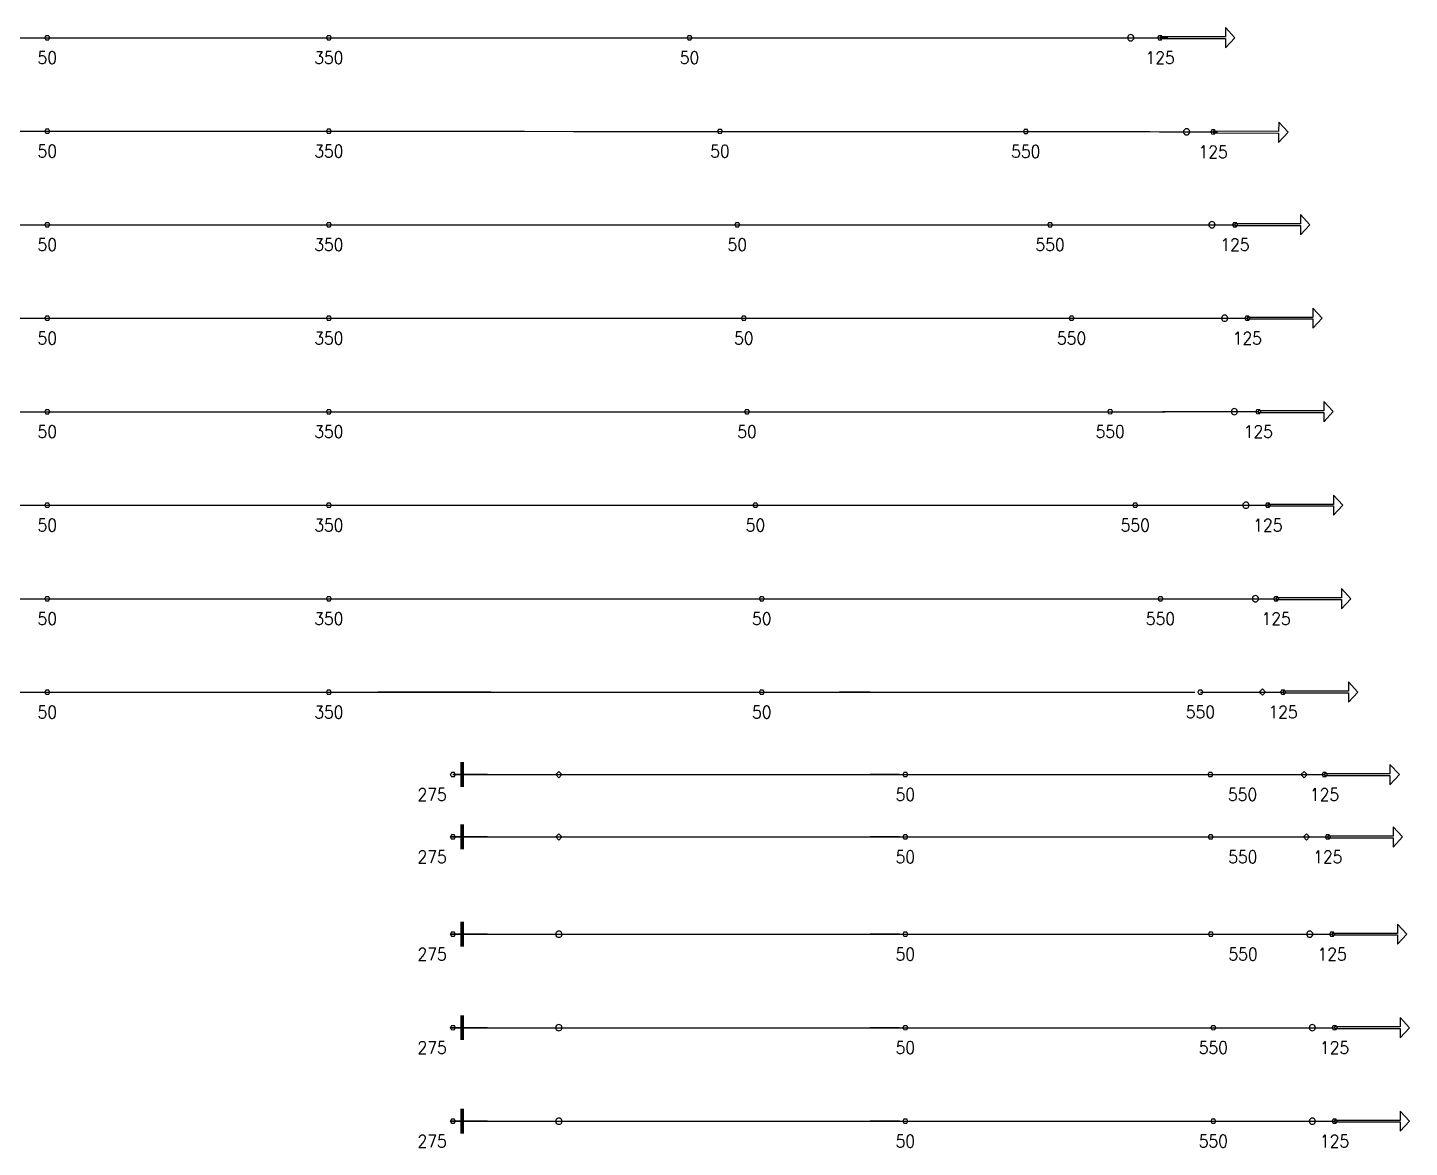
# Model space of a CAD drawing. Header units: millimetres. Extents: x -179076 to 505271, y -44005 to 99253.
# Drawn here: x 326289 to 348455, y 57700 to 75664 of the extents above; entities that cross this region are included whole.
import ezdxf

# ---------------------------------------------------------------- set-up
doc = ezdxf.new("R2010")
doc.units = ezdxf.units.MM
doc.layers.add('Current_plane_Tendon', color=7, linetype='Continuous', true_color=0xab0000)
doc.styles.get("Standard").update_dxf_attribs({"font": 'arial.ttf'})

# ---------------------------------------------------------------- blocks, each defined once
blk = doc.blocks.new('fdsfsdfdsf')
at = {"layer": 'Current_plane_Tendon', "color": 14, "linetype": 'Continuous', "true_color": 0xab0000}
for points, elevation in [([(451340, 334304, 20, 20, 0), (451320, 334338, 20, 20, 0), (451280, 334338, 20, 20, 0), (451260, 334304, 20, 20, 0), (451280, 334269, 20, 20, 0), (451320, 334269, 20, 20, 0)], -20), ([(455857, 334304, 20, 20, 0), (455837, 334338, 20, 20, 0), (455797, 334338, 20, 20, 0), (455777, 334304, 20, 20, 0), (455797, 334269, 20, 20, 0), (455837, 334269, 20, 20, 0)], 130), ([(461643, 334304, 20, 20, 0), (461623, 334338, 20, 20, 0), (461583, 334338, 20, 20, 0), (461563, 334304, 20, 20, 0), (461583, 334269, 20, 20, 0), (461623, 334269, 20, 20, 0)], -20), ([(469192, 334304, 20, 20, 0), (469172, 334338, 20, 20, 0), (469132, 334338, 20, 20, 0), (469112, 334304, 20, 20, 0), (469132, 334269, 20, 20, 0), (469172, 334269, 20, 20, 0)], 64), ([(451340, 332804, 20, 20, 0), (451320, 332838, 20, 20, 0), (451280, 332838, 20, 20, 0), (451260, 332804, 20, 20, 0), (451280, 332769, 20, 20, 0), (451320, 332769, 20, 20, 0)], -20), ([(455857, 332804, 20, 20, 0), (455837, 332838, 20, 20, 0), (455797, 332838, 20, 20, 0), (455777, 332804, 20, 20, 0), (455797, 332769, 20, 20, 0), (455837, 332769, 20, 20, 0)], 130), ([(462131, 332802, 20, 20, 0), (462111, 332836, 20, 20, 0), (462071, 332836, 20, 20, 0), (462051, 332802, 20, 20, 0), (462071, 332767, 20, 20, 0), (462111, 332767, 20, 20, 0)], -20), ([(467038, 332799, 20, 20, 0), (467018, 332834, 20, 20, 0), (466978, 332834, 20, 20, 0), (466958, 332799, 20, 20, 0), (466978, 332765, 20, 20, 0), (467018, 332765, 20, 20, 0)], 130), ([(470044, 332792, 20, 20, 0), (470024, 332827, 20, 20, 0), (469984, 332827, 20, 20, 0), (469964, 332792, 20, 20, 0), (469984, 332757, 20, 20, 0), (470024, 332757, 20, 20, 0)], 61), ([(451340, 331304, 20, 20, 0), (451320, 331338, 20, 20, 0), (451280, 331338, 20, 20, 0), (451260, 331304, 20, 20, 0), (451280, 331269, 20, 20, 0), (451320, 331269, 20, 20, 0)], -20), ([(455857, 331304, 20, 20, 0), (455837, 331338, 20, 20, 0), (455797, 331338, 20, 20, 0), (455777, 331304, 20, 20, 0), (455797, 331269, 20, 20, 0), (455837, 331269, 20, 20, 0)], 130), ([(462409, 331304, 20, 20, 0), (462389, 331338, 20, 20, 0), (462349, 331338, 20, 20, 0), (462329, 331304, 20, 20, 0), (462349, 331269, 20, 20, 0), (462389, 331269, 20, 20, 0)], -20), ([(467427, 331304, 20, 20, 0), (467407, 331338, 20, 20, 0), (467367, 331338, 20, 20, 0), (467347, 331304, 20, 20, 0), (467367, 331269, 20, 20, 0), (467407, 331269, 20, 20, 0)], 134), ([(470393, 331304, 20, 20, 0), (470373, 331338, 20, 20, 0), (470333, 331338, 20, 20, 0), (470313, 331304, 20, 20, 0), (470333, 331269, 20, 20, 0), (470373, 331269, 20, 20, 0)], 59), ([(451340, 329804, 20, 20, 0), (451320, 329838, 20, 20, 0), (451280, 329838, 20, 20, 0), (451260, 329804, 20, 20, 0), (451280, 329769, 20, 20, 0), (451320, 329769, 20, 20, 0)], -20), ([(455857, 329804, 20, 20, 0), (455837, 329838, 20, 20, 0), (455797, 329838, 20, 20, 0), (455777, 329804, 20, 20, 0), (455797, 329769, 20, 20, 0), (455837, 329769, 20, 20, 0)], 130), ([(462514, 329804, 20, 20, 0), (462494, 329838, 20, 20, 0), (462454, 329838, 20, 20, 0), (462434, 329804, 20, 20, 0), (462454, 329769, 20, 20, 0), (462494, 329769, 20, 20, 0)], -20), ([(467772, 329804, 20, 20, 0), (467752, 329838, 20, 20, 0), (467712, 329838, 20, 20, 0), (467692, 329804, 20, 20, 0), (467712, 329769, 20, 20, 0), (467752, 329769, 20, 20, 0)], 133), ([(470591, 329804, 20, 20, 0), (470571, 329838, 20, 20, 0), (470531, 329838, 20, 20, 0), (470511, 329804, 20, 20, 0), (470531, 329769, 20, 20, 0), (470571, 329769, 20, 20, 0)], 58), ([(451340, 328304, 20, 20, 0), (451320, 328338, 20, 20, 0), (451280, 328338, 20, 20, 0), (451260, 328304, 20, 20, 0), (451280, 328269, 20, 20, 0), (451320, 328269, 20, 20, 0)], -20), ([(455857, 328304, 20, 20, 0), (455837, 328338, 20, 20, 0), (455797, 328338, 20, 20, 0), (455777, 328304, 20, 20, 0), (455797, 328269, 20, 20, 0), (455837, 328269, 20, 20, 0)], 130), ([(462565, 328304, 20, 20, 0), (462545, 328338, 20, 20, 0), (462505, 328338, 20, 20, 0), (462485, 328304, 20, 20, 0), (462505, 328269, 20, 20, 0), (462545, 328269, 20, 20, 0)], -20), ([(468391, 328305, 20, 20, 0), (468371, 328339, 20, 20, 0), (468331, 328339, 20, 20, 0), (468311, 328305, 20, 20, 0), (468331, 328270, 20, 20, 0), (468371, 328270, 20, 20, 0)], 255), ([(470767, 328305, 20, 20, 0), (470747, 328339, 20, 20, 0), (470707, 328339, 20, 20, 0), (470687, 328305, 20, 20, 0), (470707, 328270, 20, 20, 0), (470747, 328270, 20, 20, 0)], 180), ([(451340, 326804, 20, 20, 0), (451320, 326838, 20, 20, 0), (451280, 326838, 20, 20, 0), (451260, 326804, 20, 20, 0), (451280, 326769, 20, 20, 0), (451320, 326769, 20, 20, 0)], -20), ([(455857, 326804, 20, 20, 0), (455837, 326838, 20, 20, 0), (455797, 326838, 20, 20, 0), (455777, 326804, 20, 20, 0), (455797, 326769, 20, 20, 0), (455837, 326769, 20, 20, 0)], 130), ([(462700, 326804, 20, 20, 0), (462680, 326838, 20, 20, 0), (462640, 326838, 20, 20, 0), (462620, 326804, 20, 20, 0), (462640, 326769, 20, 20, 0), (462680, 326769, 20, 20, 0)], -20), ([(468793, 326804, 20, 20, 0), (468773, 326838, 20, 20, 0), (468733, 326838, 20, 20, 0), (468713, 326804, 20, 20, 0), (468733, 326769, 20, 20, 0), (468773, 326769, 20, 20, 0)], 133), ([(470921, 326804, 20, 20, 0), (470901, 326838, 20, 20, 0), (470861, 326838, 20, 20, 0), (470841, 326804, 20, 20, 0), (470861, 326769, 20, 20, 0), (470901, 326769, 20, 20, 0)], 58), ([(451340, 325304, 20, 20, 0), (451320, 325338, 20, 20, 0), (451280, 325338, 20, 20, 0), (451260, 325304, 20, 20, 0), (451280, 325269, 20, 20, 0), (451320, 325269, 20, 20, 0)], -20), ([(455857, 325304, 20, 20, 0), (455837, 325338, 20, 20, 0), (455797, 325338, 20, 20, 0), (455777, 325304, 20, 20, 0), (455797, 325269, 20, 20, 0), (455837, 325269, 20, 20, 0)], 130), ([(462802, 325304, 20, 20, 0), (462782, 325338, 20, 20, 0), (462742, 325338, 20, 20, 0), (462722, 325304, 20, 20, 0), (462742, 325269, 20, 20, 0), (462782, 325269, 20, 20, 0)], -20), ([(469198, 325304, 20, 20, 0), (469178, 325338, 20, 20, 0), (469138, 325338, 20, 20, 0), (469118, 325304, 20, 20, 0), (469138, 325269, 20, 20, 0), (469178, 325269, 20, 20, 0)], 132), ([(471053, 325304, 20, 20, 0), (471033, 325338, 20, 20, 0), (470993, 325338, 20, 20, 0), (470973, 325304, 20, 20, 0), (470993, 325269, 20, 20, 0), (471033, 325269, 20, 20, 0)], 57), ([(451340, 323804, 20, 20, 0), (451320, 323838, 20, 20, 0), (451280, 323838, 20, 20, 0), (451260, 323804, 20, 20, 0), (451280, 323769, 20, 20, 0), (451320, 323769, 20, 20, 0)], -170), ([(455857, 323804, 20, 20, 0), (455837, 323838, 20, 20, 0), (455797, 323838, 20, 20, 0), (455777, 323804, 20, 20, 0), (455797, 323769, 20, 20, 0), (455837, 323769, 20, 20, 0)], 130), ([(462802, 323804, 20, 20, 0), (462782, 323838, 20, 20, 0), (462742, 323838, 20, 20, 0), (462722, 323804, 20, 20, 0), (462742, 323769, 20, 20, 0), (462782, 323769, 20, 20, 0)], -20), ([(469839, 323806, 20, 20, 0), (469819, 323840, 20, 20, 0), (469779, 323840, 20, 20, 0), (469759, 323806, 20, 20, 0), (469779, 323771, 20, 20, 0), (469819, 323771, 20, 20, 0)], 255), ([(471164, 323806, 20, 20, 0), (471144, 323840, 20, 20, 0), (471104, 323840, 20, 20, 0), (471084, 323806, 20, 20, 0), (471104, 323771, 20, 20, 0), (471144, 323771, 20, 20, 0)], 180), ([(457847, 322482, 20, 20, 0), (457827, 322517, 20, 20, 0), (457787, 322517, 20, 20, 0), (457767, 322482, 20, 20, 0), (457787, 322447, 20, 20, 0), (457827, 322447, 20, 20, 0)], 55), ([(465105, 322482, 20, 20, 0), (465085, 322517, 20, 20, 0), (465045, 322517, 20, 20, 0), (465025, 322482, 20, 20, 0), (465045, 322447, 20, 20, 0), (465085, 322447, 20, 20, 0)], -170), ([(469999, 322482, 20, 20, 0), (469979, 322517, 20, 20, 0), (469939, 322517, 20, 20, 0), (469919, 322482, 20, 20, 0), (469939, 322447, 20, 20, 0), (469979, 322447, 20, 20, 0)], 135), ([(471830, 322482, 20, 20, 0), (471810, 322517, 20, 20, 0), (471770, 322517, 20, 20, 0), (471750, 322482, 20, 20, 0), (471770, 322447, 20, 20, 0), (471810, 322447, 20, 20, 0)], 60), ([(457847, 321482, 20, 20, 0), (457827, 321517, 20, 20, 0), (457787, 321517, 20, 20, 0), (457767, 321482, 20, 20, 0), (457787, 321447, 20, 20, 0), (457827, 321447, 20, 20, 0)], 55), ([(465105, 321482, 20, 20, 0), (465085, 321517, 20, 20, 0), (465045, 321517, 20, 20, 0), (465025, 321482, 20, 20, 0), (465045, 321447, 20, 20, 0), (465085, 321447, 20, 20, 0)], -20), ([(470003, 321482, 20, 20, 0), (469983, 321517, 20, 20, 0), (469943, 321517, 20, 20, 0), (469923, 321482, 20, 20, 0), (469943, 321447, 20, 20, 0), (469983, 321447, 20, 20, 0)], 135), ([(471882, 321482, 20, 20, 0), (471862, 321517, 20, 20, 0), (471822, 321517, 20, 20, 0), (471802, 321482, 20, 20, 0), (471822, 321447, 20, 20, 0), (471862, 321447, 20, 20, 0)], 60), ([(457847, 319922, 20, 20, 0), (457827, 319956, 20, 20, 0), (457787, 319956, 20, 20, 0), (457767, 319922, 20, 20, 0), (457787, 319887, 20, 20, 0), (457827, 319887, 20, 20, 0)], 55), ([(465105, 319922, 20, 20, 0), (465085, 319956, 20, 20, 0), (465045, 319956, 20, 20, 0), (465025, 319922, 20, 20, 0), (465045, 319887, 20, 20, 0), (465085, 319887, 20, 20, 0)], -20), ([(470006, 319922, 20, 20, 0), (469986, 319957, 20, 20, 0), (469946, 319957, 20, 20, 0), (469926, 319922, 20, 20, 0), (469946, 319887, 20, 20, 0), (469986, 319887, 20, 20, 0)], 130), ([(471951, 319922, 20, 20, 0), (471931, 319957, 20, 20, 0), (471891, 319957, 20, 20, 0), (471871, 319922, 20, 20, 0), (471891, 319887, 20, 20, 0), (471931, 319887, 20, 20, 0)], 55), ([(457847, 318422, 20, 20, 0), (457827, 318456, 20, 20, 0), (457787, 318456, 20, 20, 0), (457767, 318422, 20, 20, 0), (457787, 318387, 20, 20, 0), (457827, 318387, 20, 20, 0)], 55), ([(465105, 318422, 20, 20, 0), (465085, 318456, 20, 20, 0), (465045, 318456, 20, 20, 0), (465025, 318422, 20, 20, 0), (465045, 318387, 20, 20, 0), (465085, 318387, 20, 20, 0)], -20), ([(470046, 318422, 20, 20, 0), (470026, 318456, 20, 20, 0), (469986, 318456, 20, 20, 0), (469966, 318422, 20, 20, 0), (469986, 318387, 20, 20, 0), (470026, 318387, 20, 20, 0)], 130), ([(471991, 318422, 20, 20, 0), (471971, 318456, 20, 20, 0), (471931, 318456, 20, 20, 0), (471911, 318422, 20, 20, 0), (471931, 318387, 20, 20, 0), (471971, 318387, 20, 20, 0)], 55), ([(457847, 316922, 20, 20, 0), (457827, 316956, 20, 20, 0), (457787, 316956, 20, 20, 0), (457767, 316922, 20, 20, 0), (457787, 316887, 20, 20, 0), (457827, 316887, 20, 20, 0)], 55), ([(465105, 316922, 20, 20, 0), (465085, 316956, 20, 20, 0), (465045, 316956, 20, 20, 0), (465025, 316922, 20, 20, 0), (465045, 316887, 20, 20, 0), (465085, 316887, 20, 20, 0)], -20), ([(470046, 316922, 20, 20, 0), (470026, 316956, 20, 20, 0), (469986, 316956, 20, 20, 0), (469966, 316922, 20, 20, 0), (469986, 316887, 20, 20, 0), (470026, 316887, 20, 20, 0)], 130), ([(471991, 316922, 20, 20, 0), (471971, 316956, 20, 20, 0), (471931, 316956, 20, 20, 0), (471911, 316922, 20, 20, 0), (471931, 316887, 20, 20, 0), (471971, 316887, 20, 20, 0)], 55)]:
    blk.add_lwpolyline(points, format="xyseb", close=True, dxfattribs=dict(at, elevation=elevation))
for points, elevation in [([(468730, 334304), (468728, 334319), (468721, 334333), (468710, 334344), (468696, 334351), (468680, 334354), (468665, 334351), (468651, 334344), (468640, 334333), (468633, 334319), (468630, 334304), (468633, 334288), (468640, 334274), (468651, 334263), (468665, 334256), (468680, 334254), (468696, 334256), (468710, 334263), (468721, 334274), (468728, 334288), (468730, 334304)], 189), ([(469152, 334292), (470202, 334292), (470202, 334142), (470352, 334304), (470202, 334466), (470202, 334316), (469152, 334316)], 64), ([(470004, 332780), (471054, 332775), (471053, 332625), (471204, 332787), (471055, 332949), (471054, 332799), (470004, 332804)], 61), ([(469627, 332794), (469625, 332809), (469618, 332823), (469607, 332834), (469593, 332841), (469577, 332844), (469562, 332841), (469548, 332834), (469537, 332823), (469530, 332809), (469527, 332794), (469530, 332778), (469537, 332765), (469548, 332753), (469562, 332746), (469577, 332744), (469593, 332746), (469607, 332753), (469618, 332765), (469625, 332778), (469627, 332794)], 186), ([(470353, 331292), (471403, 331292), (471403, 331142), (471553, 331304), (471403, 331466), (471403, 331316), (470353, 331316)], 59), ([(470034, 331304), (470031, 331319), (470024, 331333), (470013, 331344), (469999, 331351), (469984, 331354), (469968, 331351), (469954, 331344), (469943, 331333), (469936, 331319), (469934, 331304), (469936, 331288), (469943, 331274), (469954, 331263), (469968, 331256), (469984, 331254), (469999, 331256), (470013, 331263), (470024, 331274), (470031, 331288), (470034, 331304)], 184), ([(470238, 329804), (470235, 329819), (470228, 329833), (470217, 329844), (470203, 329851), (470188, 329854), (470172, 329851), (470159, 329844), (470147, 329833), (470140, 329819), (470138, 329804), (470140, 329788), (470147, 329774), (470159, 329763), (470172, 329756), (470188, 329754), (470203, 329756), (470217, 329763), (470228, 329774), (470235, 329788), (470238, 329804)], 183), ([(470551, 329792), (471601, 329792), (471601, 329642), (471751, 329804), (471601, 329966), (471601, 329816), (470551, 329816)], 58), ([(470393, 328305), (470390, 328320), (470383, 328334), (470372, 328345), (470358, 328352), (470343, 328355), (470327, 328352), (470313, 328345), (470302, 328334), (470295, 328320), (470293, 328305), (470295, 328289), (470302, 328275), (470313, 328264), (470327, 328257), (470343, 328255), (470358, 328257), (470372, 328264), (470383, 328275), (470390, 328289), (470393, 328305)], 305), ([(470727, 328293), (471777, 328293), (471777, 328143), (471927, 328305), (471777, 328467), (471777, 328317), (470727, 328317)], 180), ([(470881, 326792), (471931, 326792), (471931, 326642), (472081, 326804), (471931, 326966), (471931, 326816), (470881, 326816)], 58), ([(470578, 326804), (470576, 326819), (470569, 326833), (470558, 326844), (470544, 326851), (470528, 326854), (470513, 326851), (470499, 326844), (470488, 326833), (470481, 326819), (470478, 326804), (470481, 326788), (470488, 326774), (470499, 326763), (470513, 326756), (470528, 326754), (470544, 326756), (470558, 326763), (470569, 326774), (470576, 326788), (470578, 326804)], 183), ([(471013, 325292), (472063, 325292), (472063, 325142), (472213, 325304), (472063, 325466), (472063, 325316), (471013, 325316)], 57), ([(470732, 325304), (470729, 325319), (470722, 325333), (470711, 325344), (470697, 325351), (470682, 325354), (470666, 325351), (470653, 325344), (470641, 325333), (470634, 325319), (470632, 325304), (470634, 325288), (470641, 325274), (470653, 325263), (470666, 325256), (470682, 325254), (470697, 325256), (470711, 325263), (470722, 325274), (470729, 325288), (470732, 325304)], 182), ([(470843, 323806), (470793, 323856), (470743, 323806), (470793, 323756), (470843, 323806)], 305), ([(471124, 323794), (472174, 323794), (472174, 323644), (472324, 323806), (472174, 323968), (472174, 323818), (471124, 323818)], 180), ([(459557, 322482), (459507, 322532), (459457, 322482), (459507, 322432), (459557, 322482)], 180), ([(471512, 322482), (471462, 322532), (471412, 322482), (471462, 322432), (471512, 322482)], 185), ([(471790, 322470), (472840, 322470), (472840, 322320), (472990, 322482), (472840, 322644), (472840, 322494), (471790, 322494)], 60), ([(471842, 321470), (472892, 321470), (472892, 321320), (473042, 321482), (472892, 321644), (472892, 321494), (471842, 321494)], 60), ([(459557, 321482), (459507, 321532), (459457, 321482), (459507, 321432), (459557, 321482)], 180), ([(471551, 321482), (471501, 321532), (471451, 321482), (471501, 321432), (471551, 321482)], 185), ([(471911, 319910), (472961, 319910), (472961, 319760), (473111, 319922), (472961, 320084), (472961, 319934), (471911, 319934)], 55), ([(459557, 319922), (459554, 319937), (459547, 319951), (459536, 319962), (459522, 319969), (459507, 319972), (459491, 319969), (459478, 319962), (459466, 319951), (459459, 319937), (459457, 319922), (459459, 319906), (459466, 319892), (459478, 319881), (459491, 319874), (459507, 319872), (459522, 319874), (459536, 319881), (459547, 319892), (459554, 319906), (459557, 319922)], 180), ([(471604, 319922), (471601, 319937), (471594, 319951), (471583, 319962), (471569, 319969), (471554, 319972), (471538, 319969), (471524, 319962), (471513, 319951), (471506, 319937), (471504, 319922), (471506, 319906), (471513, 319893), (471524, 319881), (471538, 319874), (471554, 319872), (471569, 319874), (471583, 319881), (471594, 319893), (471601, 319906), (471604, 319922)], 180), ([(471951, 318410), (473001, 318410), (473001, 318260), (473151, 318422), (473001, 318584), (473001, 318434), (471951, 318434)], 55), ([(459557, 318422), (459554, 318437), (459547, 318451), (459536, 318462), (459522, 318469), (459507, 318472), (459491, 318469), (459478, 318462), (459466, 318451), (459459, 318437), (459457, 318422), (459459, 318406), (459466, 318392), (459478, 318381), (459491, 318374), (459507, 318372), (459522, 318374), (459536, 318381), (459547, 318392), (459554, 318406), (459557, 318422)], 180), ([(471644, 318422), (471641, 318437), (471634, 318451), (471623, 318462), (471609, 318469), (471594, 318472), (471578, 318469), (471564, 318462), (471553, 318451), (471546, 318437), (471544, 318422), (471546, 318406), (471553, 318392), (471564, 318381), (471578, 318374), (471594, 318372), (471609, 318374), (471623, 318381), (471634, 318392), (471641, 318406), (471644, 318422)], 180), ([(459557, 316922), (459554, 316937), (459547, 316951), (459536, 316962), (459522, 316969), (459507, 316972), (459491, 316969), (459478, 316962), (459466, 316951), (459459, 316937), (459457, 316922), (459459, 316906), (459466, 316892), (459478, 316881), (459491, 316874), (459507, 316872), (459522, 316874), (459536, 316881), (459547, 316892), (459554, 316906), (459557, 316922)], 180), ([(471644, 316922), (471641, 316937), (471634, 316951), (471623, 316962), (471609, 316969), (471594, 316972), (471578, 316969), (471564, 316962), (471553, 316951), (471546, 316937), (471544, 316922), (471546, 316906), (471553, 316892), (471564, 316881), (471578, 316874), (471594, 316872), (471609, 316874), (471623, 316881), (471634, 316892), (471641, 316906), (471644, 316922)], 180), ([(471951, 316910), (473001, 316910), (473001, 316760), (473151, 316922), (473001, 317084), (473001, 316934), (471951, 316934)], 55)]:
    blk.add_lwpolyline(points, close=True, dxfattribs=dict(at, elevation=elevation))
at = {"layer": 'Current_plane_Tendon', "color": 14, "linetype": 'Continuous', "true_color": 0xab0000, "elevation": 180}
for points in [[(457957, 322682, 60, 60, 0), (457957, 322282, 60, 60, 0)], [(457957, 321682, 60, 60, 0), (457957, 321282, 60, 60, 0)], [(457957, 320122, 60, 60, 0), (457957, 319722, 60, 60, 0)], [(457957, 318622, 60, 60, 0), (457957, 318222, 60, 60, 0)], [(457957, 317122, 60, 60, 0), (457957, 316722, 60, 60, 0)]]:
    blk.add_lwpolyline(points, format="xyseb", dxfattribs=at)
at = {"layer": 'Current_plane_Tendon', "color": 14, "linetype": 'Continuous', "true_color": 0xab0000}
for points in [[(446782, 334304, 130), (447347, 334304, 125), (447911, 334304, 111), (448476, 334304, 88), (449041, 334304, 55), (449605, 334304, 22), (450170, 334304, -1), (450735, 334304, -15), (451300, 334304, -20), (451864, 334304, -15), (452429, 334304, -1), (452994, 334304, 22), (453558, 334304, 55), (454123, 334304, 88), (454688, 334304, 111), (455252, 334304, 125), (455817, 334304, 130)], [(455817, 334304, 130), (456540, 334304, 125), (457264, 334304, 111), (457987, 334304, 88), (458710, 334304, 55), (459433, 334304, 22), (460157, 334304, -1), (460880, 334304, -15), (461603, 334304, -20), (462327, 334304, -15), (463050, 334304, -1), (463773, 334304, 22), (464496, 334304, 55), (465220, 334304, 88), (465943, 334304, 111), (466666, 334304, 125), (467389, 334304, 130)], [(467389, 334304, 130), (467561, 334304, 129), (467732, 334304, 128), (467903, 334304, 124), (468075, 334304, 120), (468246, 334304, 115), (468418, 334304, 108), (468589, 334304, 100), (468760, 334304, 90), (468932, 334304, 80), (469103, 334304, 68), (469274, 334304, 55)], [(446782, 332804, 130), (447347, 332804, 125), (447911, 332804, 111), (448476, 332804, 88), (449041, 332804, 55), (449605, 332804, 22), (450170, 332804, -1), (450735, 332804, -15), (451300, 332804, -20), (451864, 332804, -15), (452429, 332804, -1), (452994, 332804, 22), (453558, 332804, 55), (454123, 332804, 88), (454688, 332804, 111), (455252, 332804, 125), (455817, 332804, 130)], [(455817, 332804, 130), (456601, 332803, 125), (457386, 332803, 111), (458170, 332803, 88), (458954, 332803, 55), (459738, 332802, 22), (460523, 332802, -1), (461307, 332802, -15), (462091, 332802, -20), (462875, 332801, -15), (463660, 332801, -1), (464444, 332801, 22), (465228, 332800, 55), (466012, 332800, 88), (466797, 332800, 111), (467581, 332800, 125), (468365, 332799, 130)], [(468365, 332799, 130), (468520, 332799, 129), (468676, 332798, 128), (468831, 332797, 124), (468986, 332797, 120), (469141, 332796, 115), (469297, 332795, 108), (469452, 332795, 100), (469607, 332794, 90), (469762, 332793, 80), (469918, 332792, 68), (470073, 332792, 55)], [(446782, 331304, 130), (447347, 331304, 125), (447911, 331304, 111), (448476, 331304, 88), (449041, 331304, 55), (449605, 331304, 22), (450170, 331304, -1), (450735, 331304, -15), (451300, 331304, -20), (451864, 331304, -15), (452429, 331304, -1), (452994, 331304, 22), (453558, 331304, 55), (454123, 331304, 88), (454688, 331304, 111), (455252, 331304, 125), (455817, 331304, 130)], [(455817, 331304, 130), (456636, 331304, 125), (457455, 331304, 111), (458274, 331304, 88), (459093, 331304, 55), (459912, 331304, 22), (460731, 331304, -1), (461550, 331304, -15), (462369, 331304, -20), (463188, 331304, -15), (464008, 331304, -1), (464827, 331304, 22), (465646, 331304, 55), (466465, 331304, 88), (467284, 331304, 111), (468103, 331304, 125), (468922, 331304, 130)], [(468876, 331304, 134), (469010, 331304, 134), (469144, 331304, 132), (469279, 331304, 129), (469413, 331304, 125), (469547, 331304, 119), (469682, 331304, 112), (469816, 331304, 104), (469950, 331304, 95), (470085, 331304, 84), (470219, 331304, 72), (470353, 331304, 59)], [(446782, 329804, 130), (447347, 329804, 125), (447911, 329804, 111), (448476, 329804, 88), (449041, 329804, 55), (449605, 329804, 22), (450170, 329804, -1), (450735, 329804, -15), (451300, 329804, -20), (451864, 329804, -15), (452429, 329804, -1), (452994, 329804, 22), (453558, 329804, 55), (454123, 329804, 88), (454688, 329804, 111), (455252, 329804, 125), (455817, 329804, 130)], [(455817, 329804, 130), (456649, 329804, 125), (457481, 329804, 111), (458314, 329804, 88), (459146, 329804, 55), (459978, 329804, 22), (460810, 329804, -1), (461642, 329804, -15), (462474, 329804, -20), (463307, 329804, -15), (464139, 329804, -1), (464971, 329804, 22), (465803, 329804, 55), (466635, 329804, 88), (467467, 329804, 111), (468300, 329804, 125), (469132, 329804, 130)], [(469099, 329804, 133), (469231, 329804, 133), (469363, 329804, 131), (469495, 329804, 128), (469627, 329804, 123), (469759, 329804, 118), (469891, 329804, 111), (470023, 329804, 103), (470155, 329804, 94), (470287, 329804, 83), (470419, 329804, 71), (470551, 329804, 58)], [(446782, 328304, 130), (447347, 328304, 125), (447911, 328304, 111), (448476, 328304, 88), (449041, 328304, 55), (449605, 328304, 22), (450170, 328304, -1), (450735, 328304, -15), (451300, 328304, -20), (451864, 328304, -15), (452429, 328304, -1), (452994, 328304, 22), (453558, 328304, 55), (454123, 328304, 88), (454688, 328304, 111), (455252, 328304, 125), (455817, 328304, 130)], [(455817, 328304, 130), (456656, 328304, 125), (457494, 328304, 111), (458332, 328304, 88), (459171, 328304, 55), (460009, 328304, 22), (460848, 328304, -1), (461686, 328304, -15), (462525, 328304, -20), (463363, 328304, -15), (464202, 328304, -1), (465040, 328304, 22), (465879, 328304, 55), (466717, 328304, 88), (467555, 328304, 111), (468394, 328304, 125), (469232, 328304, 130)], [(469191, 328305, 255), (469330, 328305, 254), (469470, 328305, 253), (469610, 328305, 249), (469749, 328305, 245), (469889, 328305, 240), (470029, 328305, 233), (470168, 328305, 225), (470308, 328305, 215), (470447, 328305, 205), (470587, 328305, 193), (470727, 328305, 180)], [(446782, 326804, 130), (447347, 326804, 125), (447911, 326804, 111), (448476, 326804, 88), (449041, 326804, 55), (449605, 326804, 22), (450170, 326804, -1), (450735, 326804, -15), (451300, 326804, -20), (451864, 326804, -15), (452429, 326804, -1), (452994, 326804, 22), (453558, 326804, 55), (454123, 326804, 88), (454688, 326804, 111), (455252, 326804, 125), (455817, 326804, 130)], [(455817, 326804, 130), (456673, 326804, 125), (457528, 326804, 111), (458383, 326804, 88), (459239, 326804, 55), (460094, 326804, 22), (460950, 326804, -1), (461805, 326804, -15), (462660, 326804, -20), (463516, 326804, -15), (464371, 326804, -1), (465227, 326804, 22), (466082, 326804, 55), (466938, 326804, 88), (467793, 326804, 111), (468648, 326804, 125), (469504, 326804, 130)], [(469471, 326804, 133), (469599, 326804, 133), (469727, 326804, 131), (469856, 326804, 128), (469984, 326804, 123), (470112, 326804, 118), (470240, 326804, 111), (470368, 326804, 103), (470496, 326804, 94), (470624, 326804, 83), (470753, 326804, 71), (470881, 326804, 58)], [(446782, 325304, 130), (447347, 325304, 125), (447911, 325304, 111), (448476, 325304, 88), (449041, 325304, 55), (449605, 325304, 22), (450170, 325304, -1), (450735, 325304, -15), (451300, 325304, -20), (451864, 325304, -15), (452429, 325304, -1), (452994, 325304, 22), (453558, 325304, 55), (454123, 325304, 88), (454688, 325304, 111), (455252, 325304, 125), (455817, 325304, 130)], [(455817, 325304, 130), (456685, 325304, 125), (457553, 325304, 111), (458422, 325304, 88), (459290, 325304, 55), (460158, 325304, 22), (461026, 325304, -1), (461894, 325304, -15), (462762, 325304, -20), (463631, 325304, -15), (464499, 325304, -1), (465367, 325304, 22), (466235, 325304, 55), (467103, 325304, 88), (467972, 325304, 111), (468840, 325304, 125), (469708, 325304, 130)], [(469688, 325304, 132), (469809, 325304, 132), (469929, 325304, 130), (470050, 325304, 127), (470170, 325304, 122), (470290, 325304, 117), (470411, 325304, 110), (470531, 325304, 102), (470652, 325304, 92), (470772, 325304, 82), (470893, 325304, 70), (471013, 325304, 57)], [(446782, 323804, 130), (447347, 323804, 121), (447911, 323804, 92), (448476, 323804, 46), (449041, 323804, -20), (449605, 323804, -86), (450170, 323804, -132), (450735, 323804, -161), (451300, 323804, -170), (451864, 323804, -161), (452429, 323804, -132), (452994, 323804, -86), (453558, 323804, -20), (454123, 323804, 46), (454688, 323804, 92), (455252, 323804, 121), (455817, 323804, 130)], [(455817, 323804, 130), (456685, 323804, 125), (457553, 323804, 111), (458422, 323804, 88), (456603, 323804, 55), (457471, 323804, 22), (458339, 323804, -1), (461894, 323804, -15), (462762, 323804, -20), (463631, 323804, -15), (464499, 323804, -1), (464010, 323804, 22), (464878, 323804, 55), (465747, 323804, 88), (467972, 323804, 111), (468840, 323804, 125), (469708, 323804, 130)], [(469799, 323806, 255), (469919, 323806, 254), (470040, 323806, 253), (470160, 323806, 249), (470281, 323806, 245), (470401, 323806, 240), (470522, 323806, 233), (470642, 323806, 225), (470762, 323806, 215), (470883, 323806, 205), (471003, 323806, 193), (471124, 323806, 180)], [(457807, 322482, 180), (458362, 322482, 169), (457807, 322482, 180), (458730, 322482, -55), (459618, 322482, -105), (463193, 322482, -141), (464082, 322482, -163), (464970, 322482, -170), (464502, 322482, -160), (465390, 322482, -132), (466279, 322482, -84), (468524, 322482, -16), (469412, 322482, 70), (469967, 322482, 115), (470523, 322482, 130)], [(470475, 322482, 135), (470595, 322482, 135), (470714, 322482, 133), (470834, 322482, 130), (470953, 322482, 125), (471073, 322482, 120), (471193, 322482, 113), (471312, 322482, 105), (471432, 322482, 96), (471551, 322482, 85), (471671, 322482, 73), (471790, 322482, 60)], [(457807, 321482, 180), (458362, 321482, 176), (457767, 321482, 66)], [(457767, 321482, 37), (458730, 321482, 18), (459618, 321482, 2), (463193, 321482, -10), (464082, 321482, -18), (464970, 321482, -20), (464502, 321482, -15), (465390, 321482, -1), (466279, 321482, 23), (468524, 321482, 57), (469412, 321482, 100), (469967, 321482, 122), (470523, 321482, 130)], [(470479, 321482, 135), (470603, 321482, 134), (470727, 321482, 132), (470851, 321482, 129), (470975, 321482, 125), (471099, 321482, 119), (471222, 321482, 112), (471346, 321482, 104), (471470, 321482, 95), (471594, 321482, 84), (471718, 321482, 73), (471842, 321482, 60)], [(457807, 319922, 180), (458362, 319922, 176), (457767, 319922, 66)], [(457767, 319922, 37), (458730, 319922, 18), (459618, 319922, 2), (463193, 319922, -10), (464082, 319922, -18), (464970, 319922, -20), (464502, 319922, -15), (465390, 319922, -1), (466279, 319922, 23), (468524, 319922, 57), (469412, 319922, 100), (469967, 319922, 122), (470523, 319922, 130)], [(470483, 319922, 130), (470612, 319922, 129), (470742, 319922, 128), (470872, 319922, 124), (471002, 319922, 120), (471132, 319922, 115), (471262, 319922, 108), (471391, 319922, 100), (471521, 319922, 90), (471651, 319922, 80), (471781, 319922, 68), (471911, 319922, 55)], [(457807, 318422, 180), (458362, 318422, 176), (457767, 318422, 66)], [(457767, 318422, 37), (458730, 318422, 18), (459618, 318422, 2), (463193, 318422, -10), (464082, 318422, -18), (464970, 318422, -20), (464502, 318422, -15), (465390, 318422, -1), (466279, 318422, 23), (468524, 318422, 57), (469412, 318422, 100), (469967, 318422, 122), (470523, 318422, 130)], [(470523, 318422, 130), (470652, 318422, 129), (470782, 318422, 128), (470912, 318422, 124), (471042, 318422, 120), (471172, 318422, 115), (471302, 318422, 108), (471431, 318422, 100), (471561, 318422, 90), (471691, 318422, 80), (471821, 318422, 68), (471951, 318422, 55)], [(457807, 316922, 180), (458362, 316922, 176), (457767, 316922, 66)], [(457767, 316922, 37), (458730, 316922, 18), (459618, 316922, 2), (463193, 316922, -10), (464082, 316922, -18), (464970, 316922, -20), (464502, 316922, -15), (465390, 316922, -1), (466279, 316922, 23), (468524, 316922, 57), (469412, 316922, 100), (469967, 316922, 122), (470523, 316922, 130)], [(470523, 316922, 130), (470652, 316922, 129), (470782, 316922, 128), (470912, 316922, 124), (471042, 316922, 120), (471172, 316922, 115), (471302, 316922, 108), (471431, 316922, 100), (471561, 316922, 90), (471691, 316922, 80), (471821, 316922, 68), (471951, 316922, 55)]]:
    blk.add_polyline3d(points, dxfattribs=at)
at = {"layer": 'Current_plane_Tendon', "color": 14, "linetype": 'Continuous', "true_color": 0xab0000, "char_height": 200, "attachment_point": 5}
for s, insert in [('\\FSTANDARD.shx;50', (451300, 333984, -20)), ('\\FSTANDARD.shx;350', (455817, 333984, 130)), ('\\FSTANDARD.shx;50', (461603, 333984, -20)), ('\\FSTANDARD.shx;125', (469152, 333984, 64)), ('\\FSTANDARD.shx;50', (451300, 332484, -20)), ('\\FSTANDARD.shx;50', (451300, 330984, -20)), ('\\FSTANDARD.shx;350', (455817, 330984, 130)), ('\\FSTANDARD.shx;50', (462369, 330984, -20)), ('\\FSTANDARD.shx;550', (467387, 330984, 134)), ('\\FSTANDARD.shx;125', (470353, 330984, 59)), ('\\FSTANDARD.shx;50', (451300, 329484, -20)), ('\\FSTANDARD.shx;350', (455817, 329484, 130)), ('\\FSTANDARD.shx;50', (462474, 329484, -20)), ('\\FSTANDARD.shx;550', (467732, 329484, 133)), ('\\FSTANDARD.shx;125', (470551, 329484, 58)), ('\\FSTANDARD.shx;50', (451300, 327984, -20)), ('\\FSTANDARD.shx;350', (455817, 327984, 130)), ('\\FSTANDARD.shx;50', (462525, 327984, -20)), ('\\FSTANDARD.shx;550', (468351, 327985, 255)), ('\\FSTANDARD.shx;125', (470727, 327985, 180)), ('\\FSTANDARD.shx;50', (451300, 326484, -20)), ('\\FSTANDARD.shx;350', (455817, 326484, 130)), ('\\FSTANDARD.shx;50', (462660, 326484, -20)), ('\\FSTANDARD.shx;550', (468753, 326484, 133)), ('\\FSTANDARD.shx;125', (470881, 326484, 58)), ('\\FSTANDARD.shx;50', (451300, 324984, -20)), ('\\FSTANDARD.shx;350', (455817, 324984, 130)), ('\\FSTANDARD.shx;50', (462762, 324984, -20)), ('\\FSTANDARD.shx;550', (469158, 324984, 132)), ('\\FSTANDARD.shx;125', (471013, 324984, 57)), ('\\FSTANDARD.shx;50', (451300, 323484, -170)), ('\\FSTANDARD.shx;350', (455817, 323484, 130)), ('\\FSTANDARD.shx;50', (462762, 323484, -20)), ('\\FSTANDARD.shx;550', (469799, 323486, 255)), ('\\FSTANDARD.shx;125', (471124, 323486, 180)), ('\\FSTANDARD.shx;275', (457474, 322162, 180)), ('\\FSTANDARD.shx;50', (465065, 322162, -170)), ('\\FSTANDARD.shx;550', (470475, 322162, 135)), ('\\FSTANDARD.shx;125', (471790, 322162, 60)), ('\\FSTANDARD.shx;275', (457474, 321162, 180)), ('\\FSTANDARD.shx;50', (465065, 321162, -20)), ('\\FSTANDARD.shx;550', (470479, 321162, 135)), ('\\FSTANDARD.shx;125', (471842, 321162, 60)), ('\\FSTANDARD.shx;275', (457474, 319602, 180)), ('\\FSTANDARD.shx;50', (465065, 319602, -20)), ('\\FSTANDARD.shx;550', (470483, 319602, 130)), ('\\FSTANDARD.shx;125', (471911, 319602, 55)), ('\\FSTANDARD.shx;275', (457474, 318102, 180)), ('\\FSTANDARD.shx;50', (465065, 318102, -20)), ('\\FSTANDARD.shx;550', (470006, 318102, 130)), ('\\FSTANDARD.shx;125', (471951, 318102, 55)), ('\\FSTANDARD.shx;275', (457474, 316602, 180)), ('\\FSTANDARD.shx;50', (465065, 316602, -20)), ('\\FSTANDARD.shx;550', (470006, 316602, 130)), ('\\FSTANDARD.shx;125', (471951, 316602, 55))]:
    blk.add_mtext(s, dxfattribs=dict(at, insert=insert))
for s, insert, rotation in [('\\FSTANDARD.shx;350', (455817, 332484, 130), 359.9801), ('\\FSTANDARD.shx;50', (462091, 332482, -20), 359.9801), ('\\FSTANDARD.shx;550', (466997, 332479, 130), 359.7438), ('\\FSTANDARD.shx;125', (470003, 332472, 61), 359.7438)]:
    blk.add_mtext(s, dxfattribs=dict(at, insert=insert, rotation=rotation))

msp = doc.modelspace()

# ---------------------------------------------------------------- block references
at = {"layer": 'Current_plane_Tendon', "linetype": 'Continuous'}
msp.add_blockref('fdsfsdfdsf', (-124695.6, -258801.9, -180), dxfattribs=at)

doc.saveas('drawing.dxf')
